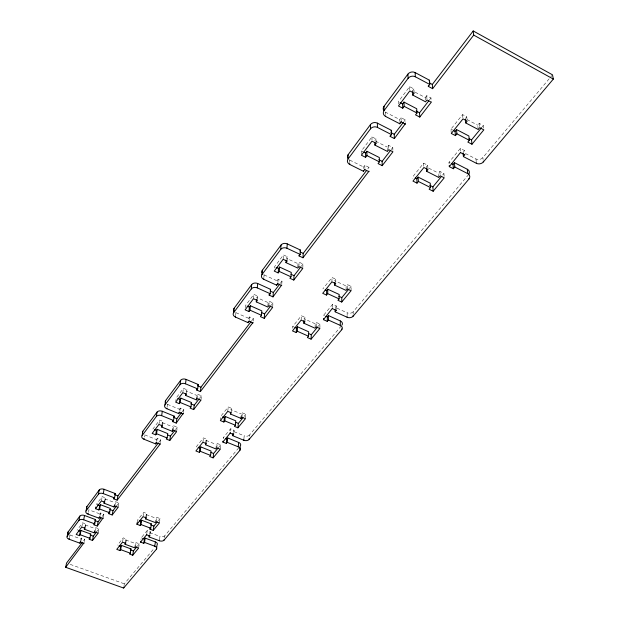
<?xml version="1.0" encoding="UTF-8"?>
<svg xmlns="http://www.w3.org/2000/svg" width="619" height="619" viewBox="0 0 619 619"><rect width="100%" height="100%" fill="white"/><g stroke="black" fill="none" stroke-linecap="round" stroke-linejoin="round"><path stroke-width="0.46" stroke-dasharray="3.1 2.32" d="M363.562 168.608L363.562 166.991L364.854 165.288L368.978 167.347L368.986 169.505M361.419 154.363L361.426 150.92L371.957 136.869L376.151 138.996L376.197 143.298M353.163 314.259L353.186 311.767L468.475 174.72M351.05 290.737L351.105 286.318L347.305 284.554L346.137 285.978L346.083 289.514M347.127 315.574L347.166 312.804L335.25 307.372L336.38 305.987L332.627 304.277L323.636 315.249L323.567 317.183M349.743 162.542L349.781 160.12A4.89 4.024 -1.7 0 1 349.07 159.687M347.236 288.972L347.305 284.554M335.212 308.749L335.25 307.372M335.753 283.657L335.862 279.246L332.032 277.467L322.863 288.903M336.318 308.749L336.38 305.987M331.908 281.877L332.032 277.467M332.55 307.31L332.627 304.277M319.853 328.534L320.015 324.116L316.301 322.445L315.203 323.783L315.056 327.319M316.123 326.863L316.301 322.445M304.888 321.826L305.113 317.408L301.36 315.721L292.741 326.484L292.632 328.248M301.128 320.139L301.36 315.721M302.784 268.414L303.024 264.011L299.124 262.208L297.994 263.679L297.739 268.073M298.869 266.596L299.124 262.208M287.077 261.141L287.371 256.753L283.44 254.927L274.596 266.719L274.318 270.232M283.131 259.315L283.44 254.927M281.807 283.889L282.001 281.15L278.132 279.378L277.041 280.809L276.917 282.457M277.908 282.396L278.132 279.378M272.677 307.364L273.01 302.962L269.203 301.244L268.143 302.629L267.787 307.032M268.847 305.647L269.203 301.244M263.864 277.645L264.104 274.906A4.465 3.397 4.8 0 1 263.764 274.735M249.372 436.41L249.488 435.033L341.17 326.058M245.441 418.692L245.844 414.297L242.331 412.834L241.395 413.979L241.139 416.618M243.909 438.856L244.188 435.838L233.162 431.311L233.054 432.402M257.326 300.478L257.721 296.083L253.875 294.358L245.565 305.438L245.209 308.958M253.148 321.075L253.372 318.607L249.589 316.928L248.567 318.274L248.436 319.644M241.921 417.229L242.331 412.834M253.465 298.753L253.875 294.358M249.325 319.675L249.589 316.928M233.835 432.658L234.083 430.197L230.608 428.766L223.327 437.656L223.211 438.747M230.384 430.956L230.608 428.766M231.313 412.827L231.761 408.432L228.225 406.954L220.836 416.177L220.449 419.69M227.769 411.349L228.225 406.954M220.225 449.247L220.697 444.868L217.261 443.475L216.371 444.558L215.884 448.937M235.591 315.698L235.916 312.672A4.333 3.196 6.1 0 1 235.584 312.51M216.774 447.854L217.261 443.475M205.709 442.995L206.026 440.372L206.908 439.273L203.442 437.873L196.447 446.601L196.231 448.349M206.39 443.653L206.908 439.273M202.916 442.245L203.442 437.873M200.912 400.207L201.469 395.82L197.879 394.318L196.966 395.502L196.625 398.141M197.306 398.713L197.879 394.318M186.443 394.195L187.054 389.815L183.433 388.306L176.314 397.793L175.804 401.29M164.43 537.718L164.693 535.837L239.63 446.756M183.479 412.293L183.858 409.554L180.291 408.091L179.417 409.244L179.185 410.884M176.639 431.613L177.258 427.242L173.738 425.81L172.887 426.932L172.5 429.555M179.905 410.823L180.291 408.091M182.806 392.686L183.433 388.306M159.532 539.42L159.957 536.464A3.575 2.167 7.5 0 0 164.693 535.837M159.439 522.893L160.066 518.583L156.808 517.345L156.034 518.296L155.392 522.598M173.103 430.19L173.738 425.81M156.174 521.655L156.808 517.345M150.146 533.849L150.471 531.706L147.245 530.491L141.225 537.834L140.977 539.435M167.076 407.078L167.494 404.346A4.016 2.731 8.4 0 1 167.176 404.207M149.504 533.965L150.471 531.706M161.892 425.268L162.302 422.645L163.145 421.516L159.601 420.077L152.878 429.052M162.48 425.887L163.145 421.516M160.282 442.585L160.7 439.861L157.211 438.461L156.166 440.914M146.835 533.176L147.245 530.491M145.829 517.159L146.231 514.575L146.997 513.623L143.716 512.377L137.635 519.968L137.217 522.552M146.332 517.933L146.997 513.623M143.043 516.687L143.716 512.377M138.633 548.101L139.306 543.822L136.11 542.639L135.375 543.536L134.687 547.815M158.921 424.448L159.601 420.077M156.824 440.906L157.211 438.461M135.429 546.917L136.11 542.639M124.024 585.667L124.326 583.825L154.402 548.07M144.343 437.06L144.567 435.699M125.332 542.538L125.765 539.977L126.493 539.072L123.274 537.872L117.486 545.099M125.781 543.35L126.493 539.072M122.554 542.151L123.274 537.872M118.159 507.271L118.918 502.961L115.591 501.7L114.84 502.667L114.376 505.251M114.817 506.009L115.591 501.7M104.758 502.202L105.563 497.893L102.212 496.616L96.371 504.415M103.373 516.896L103.876 514.211L100.572 512.973L99.597 515.263M100.116 515.387L100.572 512.973M98.173 533.129L98.97 528.85L95.713 527.636L94.514 531.125M104.348 501.452L105.563 497.893M94.9 531.914L95.713 527.636M101.4 500.926L102.212 496.616M85.043 528.27L85.886 523.991L82.606 522.769L77.05 530.181M88.324 512.192L88.803 509.777L99.845 513.925M84.285 541.625L84.749 539.234L81.515 538.043L80.455 540.813M80.934 540.967L81.515 538.043M84.679 527.489L85.886 523.991M81.747 527.048L82.606 522.769M69.444 537.632L69.993 534.978A3.575 2.128 10.1 0 1 69.707 534.862M414.119 93.16L413.91 88.919L409.616 86.652L398.319 101.717L398.458 105.973M187.054 389.815L186.157 391.007L196.966 395.502M257.721 296.083L256.668 297.476L268.143 302.629M287.371 256.753L286.257 258.231L297.994 263.679M374.82 140.768L376.151 138.996M413.91 88.919L412.478 90.815L425.292 97.57L425.446 100.123M399.719 121.37L399.657 119.506L401.042 117.687L405.259 119.869L405.36 122.276M83.588 540.751L84.749 539.234M102.143 516.478L103.876 514.211M158.944 442.159L160.7 439.861M182.11 411.844L183.858 409.554M251.624 320.89L253.372 318.607M280.268 283.417L282.001 281.15M367.802 168.886L368.978 167.347M404.099 121.386L405.259 119.869M387.417 151.423L387.324 147.113L388.662 145.364L392.817 147.469L392.933 151.787M425.292 97.57L426.731 95.69L430.986 97.934L431.273 102.189M97.276 531.048L98.97 528.85M117.293 505.065L118.918 502.961M175.548 429.462L177.258 427.242M199.805 397.986L201.469 395.82M271.323 305.152L273.01 302.962M301.337 266.201L303.024 264.011M391.131 149.659L392.817 147.469M429.269 100.162L430.986 97.934M427.938 168.708L427.729 165.234L423.659 163.168L412.765 176.755L412.842 178.496M451.282 133.464L450.918 129.162L462.594 114.6L466.757 116.805L467.19 121.092M231.761 408.432L230.833 409.585L241.395 413.979M305.113 317.408L304.022 318.762L315.203 323.783M335.862 279.246L334.701 280.686L346.137 285.978M426.352 166.944L427.729 165.234M465.287 118.631L466.757 116.805M438.801 177.467L438.5 173.111L439.892 171.417L443.924 173.467L444.249 177.823M478.193 129.495L477.721 125.185L479.207 123.374L483.331 125.549L483.733 129M449.1 163.934L448.976 162.31L460.366 148.405L464.443 150.518L464.699 153.226M137.542 545.966L139.306 543.822M158.379 520.633L160.066 518.583M218.925 447.026L220.697 444.868M244.11 416.401L245.844 414.297M318.267 326.236L320.015 324.116M349.364 288.439L351.105 286.318M442.701 174.953L443.924 173.467M482.155 126.988L483.331 125.549M233.162 431.311L234.083 430.197M464.443 150.518L463.027 152.537M465.434 153.527L475.941 158.959A5.014 4.024 -10.7 0 0 482.89 157.582L551.931 75.51M70.202 564.373L124.326 583.825M69.993 534.978L80.826 538.948M85.19 524.92L95.001 528.564M125.765 539.977L135.375 543.536M141.225 537.834L141.627 537.981M149.713 532.626L159.957 536.464M104.828 498.868L114.84 502.667M146.231 514.575L156.034 518.296M144.699 434.878L156.375 439.552M162.302 422.645L172.887 426.932M206.026 440.372L216.371 444.558M223.327 437.656L223.97 437.919M167.494 404.346L179.417 409.244M235.916 312.672L248.567 318.274M292.741 326.484L294.226 327.142M323.636 315.249L324.565 315.675M264.104 274.906L277.041 280.809M349.781 160.12L363.562 166.991M361.426 150.92L363.09 151.756M375.656 141.186L387.324 147.113M428.781 168.175L438.5 173.111M448.976 162.31L450.237 162.952M385.173 111.993A5.084 4.294 -5.9 0 0 385.544 112.209L399.657 119.506M450.918 129.162L452.574 130.021M466.943 119.506L477.721 125.185M479.207 123.374L479.686 127.676M482.89 157.582L483.099 159.478M475.941 158.959L476.228 161.675M462.594 114.6L463.012 118.887M460.366 148.405L460.59 150.835M439.892 171.417L440.194 175.773M426.731 95.69L427.002 99.938M423.659 163.168L423.907 167.509M409.616 86.652L409.809 90.885M401.042 117.687L401.151 120.62M388.662 145.364L388.763 149.674M385.544 112.209L385.591 114.6M371.957 136.869L371.988 141.163M364.854 165.288L364.854 167.989M249.488 435.033A3.931 2.623 5.1 0 1 244.188 435.838M353.186 311.767A4.379 3.234 0.3 0 1 347.166 312.804"/><path stroke-width="0.93" d="M405.414 123.614L394.373 138.571L390.171 136.42L391.533 134.633L391.425 130.338L377.381 123.135A5.006 4.194 -4.2 0 0 370.464 124.581L348.188 154.595L348.118 158.905A4.913 4.031 -1.6 0 0 349.72 164.437L363.554 171.324L363.562 170.504M335.189 309.856L335.142 311.79L347.104 317.238A4.395 3.234 0.3 0 0 353.139 316.201L353.147 315.365M347.104 317.238L347.112 316.68M349.72 164.437L349.727 163.625M341.727 302.041L351.05 290.737L347.236 288.972L346.067 290.404L334.593 285.096L335.753 283.657L331.908 281.877L322.708 293.321L326.523 295.07L326.67 290.651L327.807 289.235L339.189 294.474L339.088 298.9L337.935 300.3L341.727 302.041L341.812 297.615L348.783 289.143M232.945 433.501L232.721 435.699L243.785 440.233A3.938 2.623 5.1 0 0 249.109 439.428L341.703 329.749L341.719 328.913M341.703 329.749A4.348 3.165 1 0 0 340.257 325.385L340.342 320.952L328.48 315.582L327.366 316.936L327.227 321.362L323.482 319.675L323.52 318.568M335.142 311.79L336.295 309.856M334.593 285.096L334.655 282.45M323.482 319.675L332.527 308.146M326.523 295.07L327.668 293.654L327.807 289.235M327.227 321.362L328.349 320.008L328.48 315.582M311.078 339.166L319.853 328.534L316.123 326.863L315.025 328.209L303.797 323.18L304.888 321.826L301.128 320.139L292.478 330.902L296.215 332.558L296.462 328.14L297.53 326.809L308.664 331.776L308.463 336.202L307.372 337.517L311.078 339.166L311.272 334.747L317.686 326.948M303.797 323.18L303.929 320.526M299.07 255.384L299.039 255.933L302.985 257.775L303.217 253.38L366.626 170.418M299.039 255.933L300.184 254.432L300.432 250.045L287.255 243.886A4.557 3.528 3.7 0 0 281.041 245.062L262.355 270.232L261.969 274.619A4.488 3.397 4.8 0 0 263.725 279.301L276.716 285.212L277.846 283.223M296.215 332.558L297.29 331.227L297.53 326.809M293.777 280.067L302.784 268.414L298.869 266.596L297.739 268.073L285.955 262.618L287.077 261.141L283.131 259.315L274.256 271.114L278.171 272.909L278.504 268.522L279.602 267.06L291.278 272.437L291.007 276.832L289.893 278.279L293.777 280.067L294.048 275.664L300.78 266.928M285.955 262.618L286.133 259.988M300.184 254.432L286.953 248.265L287.255 243.886M269.203 294.311L269.141 295.139L272.994 296.88L281.73 284.995M276.716 285.212L276.778 284.384M261.969 274.619L280.717 249.434L281.041 245.062M278.171 272.909L279.277 271.447L279.602 267.06M272.994 296.88L273.335 292.485L279.687 284.167M269.141 295.139L270.217 293.731L270.565 289.336L257.69 283.502A4.418 3.319 5.3 0 0 251.701 284.585L234.129 308.262L233.649 312.657A4.348 3.196 6.1 0 0 235.444 317.075L248.142 322.677L249.225 320.774M264.205 318.321L272.677 307.364L268.847 305.647L267.787 307.032L256.266 301.871L257.326 300.478L253.465 298.753L245.124 309.84L248.954 311.543L249.38 307.14L250.416 305.771L261.829 310.87L261.45 315.272L260.406 316.634L264.205 318.321L264.576 313.918L270.766 305.887M263.725 279.301L263.771 278.743M249.109 439.428L249.178 438.608M270.217 293.731L257.287 287.889L257.69 283.502M243.785 440.233L243.863 439.405M256.266 301.871L256.506 299.232M149.341 535.033L149.063 536.921L159.338 540.758A3.582 2.159 7.4 0 0 164.089 540.132L239.847 450.408L240.249 446.02A3.892 2.569 5.4 0 0 238.655 442.438L227.684 437.958L226.778 439.057L226.322 443.444L222.855 442.036L222.948 441.215M196.888 388.987L196.741 390.086L200.378 391.603L253.016 322.453M239.847 450.408A3.9 2.569 5.4 0 0 238.245 446.825L238.655 442.438M230.562 412.223L230.376 413.987L240.977 418.382L241.139 416.618M230.376 413.987L231.313 412.827L227.769 411.349L220.349 420.572L223.877 422.019L224.349 417.632L225.27 416.486L235.785 420.835L235.352 425.23L234.423 426.367L237.92 427.806L238.346 423.411L242.958 417.802M233.649 312.657L251.275 288.98L251.701 284.585M248.142 322.677L248.25 321.571M248.954 311.543L249.991 310.173L250.416 305.771M232.721 435.699L233.727 433.757M222.855 442.036L230.16 433.161L230.245 432.333M226.322 443.444L227.227 442.345L227.684 437.958M223.877 422.019L224.798 420.881L225.27 416.486M235.444 317.075L235.506 316.518M213.106 457.874L220.225 449.247L216.774 447.854L215.884 448.937L205.5 444.751L206.39 443.653L202.916 442.245L195.898 450.972L199.349 452.357L199.891 447.986L200.765 446.903L211.056 451.05L210.561 455.422L209.679 456.497L213.106 457.874L213.594 453.503L218.329 447.746M205.5 444.751L205.709 442.995M199.349 452.357L200.223 451.274L200.765 446.903M200.378 391.603L200.935 387.208L251.043 321.656M185.785 393.638L185.545 395.386L196.393 399.889L196.625 398.141M185.545 395.386L186.443 394.195L182.806 392.686L175.68 402.172L179.286 403.658L179.92 399.278L180.802 398.102L191.565 402.551L190.977 406.938L190.079 408.107L193.67 409.585L194.242 405.197L199.248 398.706M196.741 390.086L197.662 388.879L198.235 384.492L186.102 379.408A4.085 2.832 8 0 0 180.647 380.306L165.629 400.539L164.956 404.919A4.031 2.731 8.3 0 0 166.828 408.726L178.79 413.624L179.75 411.921M164.956 404.919L180.013 384.693A4.101 2.824 7.9 0 1 185.491 383.795L186.102 379.408M164.089 540.132L164.205 539.327M172.84 420.541L172.686 421.64L176.237 423.079L183.363 413.113M159.338 540.758L159.454 539.954M176.237 423.079L176.864 418.707L181.529 412.602M179.286 403.658L180.175 402.482L180.802 398.102M178.79 413.624L178.945 412.525M161.892 425.268L161.629 427.017L172.244 431.304L172.5 429.555M180.013 384.693L180.647 380.306M82.428 542.275L66.543 563.058L65.668 567.29L123.638 588.05L156.437 549.2L157.056 544.913A3.544 2.128 7.6 0 0 155.384 541.927L145.186 538.12L144.436 539.025L143.778 543.312L140.559 542.12L140.683 541.316M161.629 427.017L162.48 425.887L158.921 424.448L152.173 433.416L155.709 434.832L156.398 430.468L157.234 429.354L167.772 433.602L167.122 437.973L166.271 439.072L169.784 440.48L170.426 436.116L174.984 430.197M156.437 549.2A3.552 2.12 7.6 0 0 154.758 546.213L155.384 541.927M172.686 421.64L173.552 420.494L174.187 416.123L162.317 411.279A3.977 2.677 8.6 0 0 157.04 412.115L142.827 431.265L142.091 435.621A3.923 2.584 8.9 0 0 143.979 439.242L155.694 443.916L156.653 442.005M150.255 527.458L149.991 529.175L153.241 530.398L153.883 526.096L157.257 521.995M149.991 529.175L150.765 528.247L151.407 523.937L141.65 520.254L140.892 521.198L140.211 525.5L136.938 524.27L137.217 522.552M149.063 536.921L149.945 535.187M166.828 408.726L166.906 408.176M143.778 543.312L144.529 542.406L145.186 538.12M113.927 498.071L113.78 498.875L117.146 500.16L160.035 444.218L160.159 443.397M140.559 542.12L146.587 534.785L146.711 533.98M153.241 530.398L159.439 522.893L156.174 521.655L155.392 522.598L145.558 518.884L145.829 517.159M142.091 435.621L156.344 416.486A3.993 2.669 8.5 0 1 161.636 415.651L162.317 411.279M155.709 434.832L156.553 433.726L157.234 429.354M155.694 443.916L155.864 442.825M156.344 416.486L157.04 412.115M140.211 525.5L140.97 524.556L141.65 520.254M132.737 555.243L138.633 548.101L135.429 546.917L134.687 547.815L125.046 544.256L125.781 543.35L122.554 542.151L116.751 549.37L119.962 550.546L120.682 546.275L121.409 545.378L130.973 548.914L130.284 553.185L129.557 554.075L132.737 555.243L133.425 550.972L136.954 546.685M123.638 588.05L123.815 586.99M143.979 439.242L144.119 438.422M125.046 544.256L125.332 542.538M119.962 550.546L120.682 549.649L121.409 545.378M117.146 500.16L117.912 495.842L158.356 442.925M109.354 511.147L108.882 513.724L112.201 514.977L112.975 510.675L116.759 505.769M104.348 501.452L104.023 503.177L114.066 506.976L114.376 505.251M113.78 498.875L114.53 497.893L115.312 493.575L104.093 489.296A3.714 2.314 9.7 0 0 99.233 489.993L86.9 506.613L86.049 510.907A3.668 2.236 9.8 0 0 87.952 514.072L99.04 518.211L99.914 516.455M108.882 513.724L109.617 512.764L110.399 508.47L100.433 504.702L99.705 505.669L98.885 509.971L95.543 508.71L95.875 506.992M94.158 524.007L94.003 524.811L97.299 526.042L103.226 517.701M99.04 518.211L99.187 517.407M89.585 537.547L89.252 539.257L92.51 540.449L93.322 536.178L96.711 531.783M84.679 527.489L84.339 529.199L94.189 532.835L94.514 531.125M98.885 509.971L99.613 509.004L100.433 504.702M86.049 510.907L98.406 494.302A3.722 2.306 9.6 0 1 103.272 493.606L104.093 489.296M97.299 526.042L98.112 521.755L100.99 517.979M94.413 522.668L94.514 522.134M94.003 524.811L94.722 523.875L95.535 519.589L84.54 515.488A3.629 2.197 9.9 0 0 79.828 516.145L68.09 531.953L67.2 536.216A3.582 2.128 10.1 0 0 69.111 539.234L79.975 543.211L80.826 541.501M89.252 539.257L89.956 538.344L90.776 534.073L81.004 530.468L80.315 531.388L79.456 535.652L76.183 534.452L81.747 527.048L85.043 528.27L84.339 529.199M98.406 494.302L99.233 489.993M87.952 514.072L88.115 513.267M65.668 567.29L84.076 542.693M79.975 543.211L80.246 541.873M79.456 535.652L80.153 534.739L81.004 530.468M67.2 536.216L78.953 520.424A3.637 2.19 9.9 0 1 83.689 519.774L84.54 515.488M78.953 520.424L79.828 516.145M69.111 539.234L69.282 538.437M383.471 109.996A5.084 4.294 -5.9 0 1 384.028 106.313L407.898 74.148A5.215 4.472 -9.5 0 1 415.117 72.578L429.509 80.238L429.787 84.47L428.325 86.389L432.627 88.679L473.705 35.097L473.218 30.95L552.504 74.829L553.332 79.077L483.377 161.93A5.037 4.031 -10.6 0 1 476.398 163.308L463.407 156.607L463.082 153.079M348.118 158.905L370.487 128.86L370.464 124.581M401.182 121.425L399.804 123.785L385.629 116.473A5.099 4.302 -5.8 0 1 384.105 110.569L408.091 78.358L407.898 74.148M95.543 508.71L101.4 500.926L104.758 502.202L104.023 503.177M374.859 145.07L376.197 143.298L371.988 141.163L361.411 155.23L365.589 157.327L365.589 153.009L366.897 151.276L379.331 157.536L379.393 161.861L378.07 163.586L382.209 165.66L392.933 151.787L388.763 149.674L387.417 151.423L374.859 145.07L374.835 142.486M412.687 95.055L414.119 93.16L409.809 90.885L398.458 105.973L402.745 108.201L402.582 103.946L403.983 102.081L416.726 108.743L416.951 113.014L415.527 114.855L419.767 117.068L431.273 102.189L427.002 99.938L425.555 101.818L412.687 95.055L412.525 91.666M365.589 157.327L366.905 155.586L366.897 151.276M402.745 108.201L404.153 106.336L403.983 102.081M95.001 520.293L95.535 519.589M114.84 494.194L115.312 493.575M173.645 416.835L174.187 416.123M197.77 385.095L198.235 384.492M270.163 289.862L270.565 289.336M299.929 250.703L300.432 250.045M390.914 131.011L391.425 130.338M429.052 80.841L429.509 80.238M363.554 171.324L364.854 169.072M394.373 138.571L394.249 134.277L403.526 122.144M432.627 88.679L432.333 84.439L473.218 30.95M90.776 534.073L90.08 534.986L93.322 536.178M302.985 257.775L368.986 171.138M94.189 532.835L94.9 531.914L98.173 533.129L92.51 540.449M114.066 506.976L114.817 506.009L118.159 507.271L112.201 514.977M172.244 431.304L173.103 430.19L176.639 431.613L169.784 440.48M196.393 399.889L197.306 398.713L200.912 400.207L193.67 409.585M382.209 165.66L382.14 161.335L390.566 150.394M419.767 117.068L419.535 112.79L428.696 100.905M136.938 524.27L143.043 516.687L146.332 517.933L145.558 518.884M426.607 171.293L427.992 169.583L423.907 167.509L412.966 181.104L417.02 183.147L416.811 178.79L418.165 177.111L430.251 183.193L430.514 187.557L429.145 189.228L433.168 191.248L444.249 177.823L440.194 175.773L438.801 177.467L426.607 171.293L426.406 167.811M465.712 122.926L467.19 121.092L463.012 118.887L451.282 133.464L455.437 135.631L455.058 131.321L456.513 129.526L468.877 135.987L469.318 140.304L467.848 142.091L471.964 144.235L483.834 129.858L479.686 127.676L478.193 129.495L465.712 122.926L465.372 119.49M417.02 183.147L418.382 181.46L418.165 177.111M455.437 135.631L456.899 133.828L456.513 129.526M130.973 548.914L130.245 549.804L133.425 550.972M151.407 523.937L150.641 524.873L153.883 526.096M240.977 418.382L241.921 417.229L245.441 418.692L237.92 427.806M468.846 174.21A4.937 3.938 -9.2 0 0 467.314 169.266L454.439 162.665L454.81 167.014L453.387 168.732L449.317 166.65L460.714 152.197M433.168 191.248L432.89 186.876L441.471 176.446M471.964 144.235L471.523 139.909L481.559 127.707M453.387 168.732L453.023 164.383L454.439 162.665M463.407 156.607L464.807 154.309M353.139 316.201L468.9 179.084L468.846 178.535M80.663 542.306L83.913 543.497M78.683 530.785L80.315 531.388M119.088 545.687L120.682 546.275M80.153 534.739L89.956 538.344M120.682 549.649L130.284 553.185M95.032 520.602L98.112 521.755M142.633 538.352L144.436 539.025M83.689 519.774L94.722 523.875M144.529 542.406L154.758 546.213M99.76 517.267L103.079 518.505M146.587 534.785L149.821 536M99.613 509.004L109.617 512.764M140.97 524.556L150.765 528.247M97.206 504.725L99.705 505.669M109.664 509.429L112.975 510.675M139.26 520.587L140.892 521.198M103.272 493.606L114.53 497.893M114.77 494.643L117.912 495.842M156.53 442.825L160.035 444.218M156.553 433.726L167.122 437.973M200.223 451.274L210.561 455.422M154.642 429.756L156.398 430.468M167.803 435.056L170.426 436.116M198.173 447.289L199.891 447.986M211.033 452.466L213.594 453.503M173.544 417.353L176.864 418.707M225.486 438.531L226.778 439.057M161.636 415.651L173.552 420.494M227.227 442.345L238.245 446.825M179.672 412.471L183.247 413.933M230.16 433.161L233.642 434.584M177.761 398.381L179.92 399.278M190.675 403.72L194.242 405.197M222.592 416.904L224.349 417.632M235.723 422.328L238.346 423.411M180.175 402.482L190.977 406.938M224.798 420.881L235.352 425.23M197.77 385.885L200.935 387.208M185.491 383.795L197.662 388.879M249.171 321.331L252.97 323.01M249.991 310.173L261.45 315.272M297.29 331.227L308.463 336.202M247.089 306.119L249.38 307.14M261.543 312.564L264.576 313.918M294.969 327.474L296.462 328.14M308.316 333.424L311.272 334.747M270.217 291.069L273.335 292.485M325.965 316.309L327.366 316.936M328.349 320.008L340.257 325.385M277.807 283.773L281.691 285.545M332.511 308.695L336.279 310.413M279.277 271.447L291.007 276.832M327.668 293.654L339.088 298.9M276.159 267.439L278.504 268.522M290.945 274.24L294.048 275.664M325.145 289.955L326.67 290.651M338.794 296.23L341.812 297.615M300.029 251.894L303.217 253.38M364.854 169.621L368.994 171.68M366.905 155.586L379.393 161.861M418.382 181.46L430.514 187.557M363.926 152.173L365.589 153.009M378.836 159.679L382.14 161.335M415.194 177.978L416.811 178.79M429.687 185.267L432.89 186.876M390.852 132.536L394.249 134.277M451.506 163.602L453.023 164.383M370.487 128.86A5.029 4.194 -4.1 0 1 377.435 127.413L391.533 134.633M454.81 167.014L467.732 173.63A4.96 3.946 -9.1 0 1 468.9 179.084M401.197 121.958L405.43 124.148M460.76 152.738L464.854 154.858M400.021 102.607L402.582 103.946M416.161 111.033L419.535 112.79M453.402 130.454L455.058 131.321M469.063 138.625L471.523 139.909M404.153 106.336L416.951 113.014M456.899 133.828L469.318 140.304M429.385 82.876L432.333 84.439M408.091 78.358A5.238 4.48 -9.3 0 1 415.341 76.787L429.787 84.47M473.705 35.097L553.332 79.077M483.284 161.118L483.377 161.93M476.344 162.758L476.398 163.308M467.314 169.266L467.732 173.63M449.232 165.567L449.317 166.65M428.286 85.863L428.325 86.389M415.117 72.578L415.341 76.787M399.781 122.98L399.804 123.785M390.156 135.886L390.171 136.42M385.622 115.939L385.629 116.473M384.028 106.313L384.105 110.569M377.381 123.135L377.435 127.413M87.024 508.563A3.66 2.236 9.8 0 1 86.9 506.613M68.245 533.81A3.575 2.128 10.1 0 1 68.09 531.953M142.695 433.238A3.915 2.584 8.9 0 1 142.827 431.265M165.613 402.899A4.016 2.731 8.4 0 1 165.629 400.539M340.342 320.952A4.333 3.165 1 0 1 341.99 325.052M234.392 311.597A4.333 3.196 6.1 0 1 234.129 308.262M251.275 288.98A4.434 3.319 5.3 0 1 257.287 287.889M280.717 249.434A4.573 3.528 3.7 0 1 286.953 248.265M262.123 273.141A4.465 3.397 4.8 0 1 262.355 270.232M347.731 158.046A4.89 4.024 -1.7 0 1 348.188 154.595"/></g></svg>
